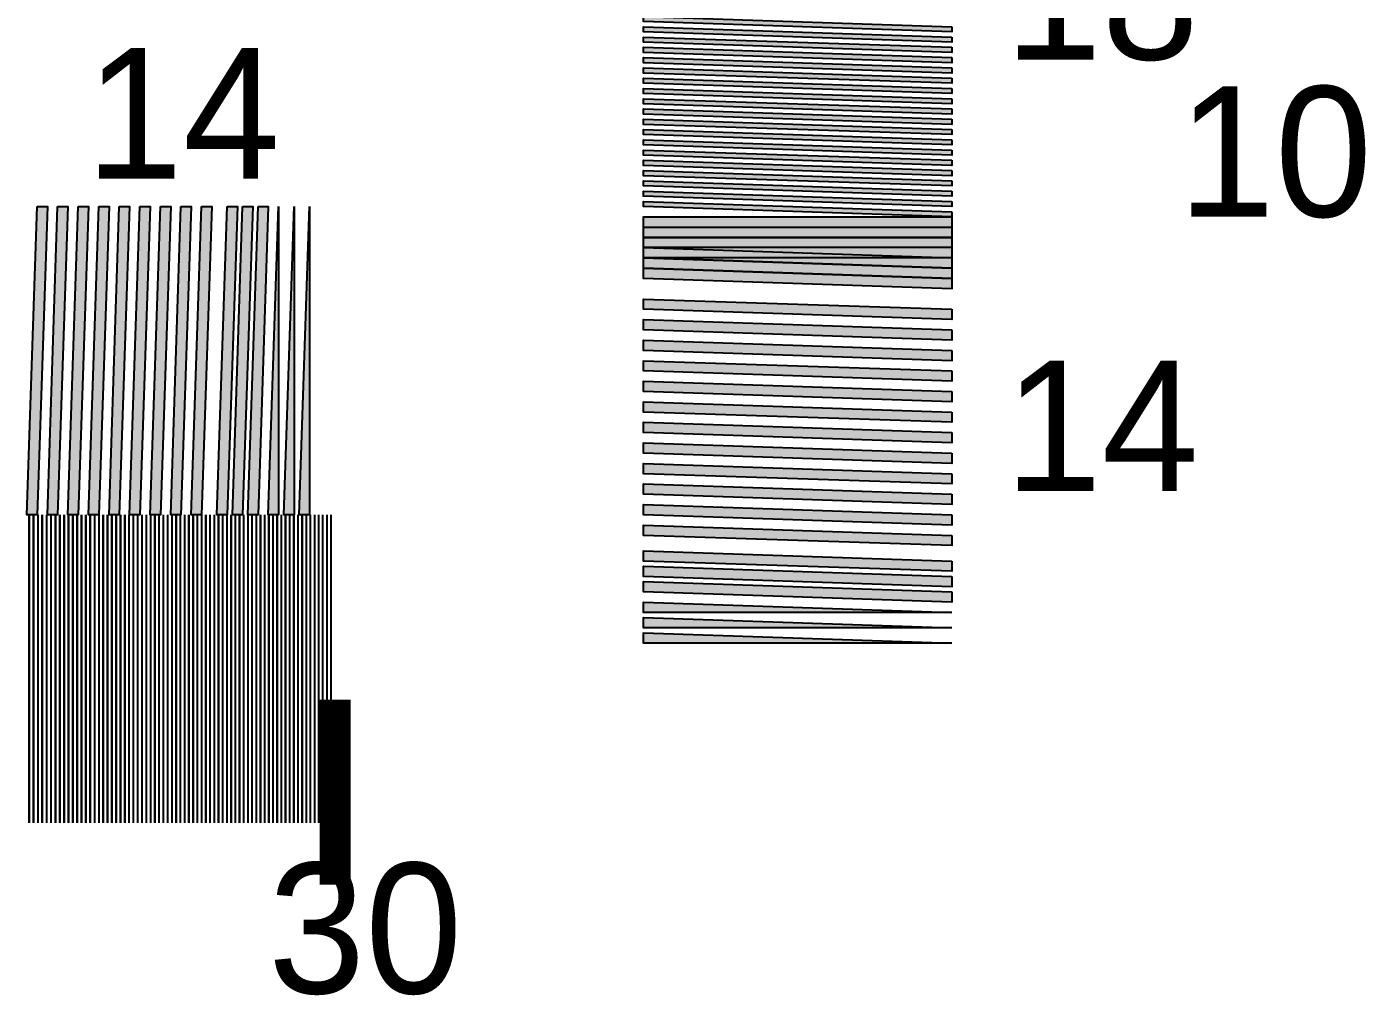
# Model space of a CAD drawing. Header units: millimetres. Extents: x 0 to 1582, y 0 to 984.
# Drawn here: x 1031.1 to 1204.7, y 181.9 to 307.6 of the extents above; entities that cross this region are included whole.
import ezdxf

# ---------------------------------------------------------------- set-up
doc = ezdxf.new("R2010")
doc.units = ezdxf.units.MM
doc.layers.add('LABELS', color=7, linetype='Continuous')
doc.layers.add('PERIPHERY', color=7, linetype='Continuous')

msp = doc.modelspace()

# ---------------------------------------------------------------- hatches: boundary and pattern name
at = {"layer": 'PERIPHERY', "true_color": 0x000000}
h = msp.add_hatch(color=7, dxfattribs=at)
h.dxf.hatch_style = 1
h.paths.add_polyline_path([(1151.12, 307.58), (1151.12, 306.92), (1111.12, 308.25), (1111.12, 308.92), (1151.12, 307.58)])
h = msp.add_hatch(color=7, dxfattribs=at)
h.dxf.hatch_style = 1
h.paths.add_polyline_path([(1151.12, 306.25), (1151.12, 305.58), (1111.12, 306.92), (1111.12, 307.58), (1151.12, 306.25)])
h = msp.add_hatch(color=7, dxfattribs=at)
h.dxf.hatch_style = 1
h.paths.add_polyline_path([(1151.12, 304.92), (1151.12, 304.25), (1111.12, 305.58), (1111.12, 306.25), (1151.12, 304.92)])
h = msp.add_hatch(color=7, dxfattribs=at)
h.dxf.hatch_style = 1
h.paths.add_polyline_path([(1151.12, 303.58), (1151.12, 302.92), (1111.12, 304.25), (1111.12, 304.92), (1151.12, 303.58)])
h = msp.add_hatch(color=7, dxfattribs=at)
h.dxf.hatch_style = 1
h.paths.add_polyline_path([(1151.12, 302.25), (1151.12, 301.58), (1111.12, 302.92), (1111.12, 303.58), (1151.12, 302.25)])
h = msp.add_hatch(color=7, dxfattribs=at)
h.dxf.hatch_style = 1
h.paths.add_polyline_path([(1151.12, 300.92), (1151.12, 300.25), (1111.12, 301.58), (1111.12, 302.25), (1151.12, 300.92)])
h = msp.add_hatch(color=7, dxfattribs=at)
h.dxf.hatch_style = 1
h.paths.add_polyline_path([(1151.12, 299.58), (1151.12, 298.92), (1111.12, 300.25), (1111.12, 300.92), (1151.12, 299.58)])
h = msp.add_hatch(color=7, dxfattribs=at)
h.dxf.hatch_style = 1
h.paths.add_polyline_path([(1151.12, 298.25), (1151.12, 297.58), (1111.12, 298.92), (1111.12, 299.58), (1151.12, 298.25)])
h = msp.add_hatch(color=7, dxfattribs=at)
h.dxf.hatch_style = 1
h.paths.add_polyline_path([(1151.12, 296.92), (1151.12, 296.25), (1111.12, 297.58), (1111.12, 298.25), (1151.12, 296.92)])
h = msp.add_hatch(color=7, dxfattribs=at)
h.dxf.hatch_style = 1
h.paths.add_polyline_path([(1151.12, 295.58), (1151.12, 294.92), (1111.12, 296.25), (1111.12, 296.92), (1151.12, 295.58)])
h = msp.add_hatch(color=7, dxfattribs=at)
h.dxf.hatch_style = 1
h.paths.add_polyline_path([(1151.12, 294.25), (1151.12, 293.58), (1111.12, 294.92), (1111.12, 295.58), (1151.12, 294.25)])
h = msp.add_hatch(color=7, dxfattribs=at)
h.dxf.hatch_style = 1
h.paths.add_polyline_path([(1151.12, 292.92), (1151.12, 292.25), (1111.12, 293.58), (1111.12, 294.25), (1151.12, 292.92)])
h = msp.add_hatch(color=7, dxfattribs=at)
h.dxf.hatch_style = 1
h.paths.add_polyline_path([(1151.12, 291.58), (1151.12, 290.92), (1111.12, 292.25), (1111.12, 292.92), (1151.12, 291.58)])
h = msp.add_hatch(color=7, dxfattribs=at)
h.dxf.hatch_style = 1
h.paths.add_polyline_path([(1151.12, 290.25), (1151.12, 289.58), (1111.12, 290.92), (1111.12, 291.58), (1151.12, 290.25)])
h = msp.add_hatch(color=7, dxfattribs=at)
h.dxf.hatch_style = 1
h.paths.add_polyline_path([(1151.12, 288.92), (1151.12, 288.25), (1111.12, 289.58), (1111.12, 290.25), (1151.12, 288.92)])
h = msp.add_hatch(color=7, dxfattribs=at)
h.dxf.hatch_style = 1
h.paths.add_polyline_path([(1151.12, 287.58), (1151.12, 286.92), (1111.12, 288.25), (1111.12, 288.92), (1151.12, 287.58)])
h = msp.add_hatch(color=7, dxfattribs=at)
h.dxf.hatch_style = 1
h.paths.add_polyline_path([(1151.12, 286.25), (1151.12, 285.58), (1111.12, 286.92), (1111.12, 287.58), (1151.12, 286.25)])
h = msp.add_hatch(color=7, dxfattribs=at)
h.dxf.hatch_style = 1
h.paths.add_polyline_path([(1151.12, 284.92), (1151.12, 284.25), (1111.12, 285.58), (1111.12, 286.25), (1151.12, 284.92)])
h = msp.add_hatch(color=7, dxfattribs=at)
h.dxf.hatch_style = 1
h.paths.add_polyline_path([(1151.12, 283.58), (1151.12, 282.92), (1111.12, 284.25), (1111.12, 284.92), (1151.12, 283.58)])
h = msp.add_hatch(color=7, dxfattribs=at)
h.dxf.hatch_style = 1
h.paths.add_polyline_path([(1032.45, 284.25), (1033.79, 284.25), (1032.45, 244.25), (1031.12, 244.25), (1032.45, 284.25)])
h = msp.add_hatch(color=7, dxfattribs=at)
h.dxf.hatch_style = 1
h.paths.add_polyline_path([(1035.12, 284.25), (1036.45, 284.25), (1035.12, 244.25), (1033.79, 244.25), (1035.12, 284.25)])
h = msp.add_hatch(color=7, dxfattribs=at)
h.dxf.hatch_style = 1
h.paths.add_polyline_path([(1037.79, 284.25), (1039.12, 284.25), (1037.79, 244.25), (1036.45, 244.25), (1037.79, 284.25)])
h = msp.add_hatch(color=7, dxfattribs=at)
h.dxf.hatch_style = 1
h.paths.add_polyline_path([(1040.45, 284.25), (1041.79, 284.25), (1040.45, 244.25), (1039.12, 244.25), (1040.45, 284.25)])
h = msp.add_hatch(color=7, dxfattribs=at)
h.dxf.hatch_style = 1
h.paths.add_polyline_path([(1043.12, 284.25), (1044.45, 284.25), (1043.12, 244.25), (1041.79, 244.25), (1043.12, 284.25)])
h = msp.add_hatch(color=7, dxfattribs=at)
h.dxf.hatch_style = 1
h.paths.add_polyline_path([(1045.79, 284.25), (1047.12, 284.25), (1045.79, 244.25), (1044.45, 244.25), (1045.79, 284.25)])
h = msp.add_hatch(color=7, dxfattribs=at)
h.dxf.hatch_style = 1
h.paths.add_polyline_path([(1048.45, 284.25), (1049.79, 284.25), (1048.45, 244.25), (1047.12, 244.25), (1048.45, 284.25)])
h = msp.add_hatch(color=7, dxfattribs=at)
h.dxf.hatch_style = 1
h.paths.add_polyline_path([(1051.12, 284.25), (1052.45, 284.25), (1051.12, 244.25), (1049.79, 244.25), (1051.12, 284.25)])
h = msp.add_hatch(color=7, dxfattribs=at)
h.dxf.hatch_style = 1
h.paths.add_polyline_path([(1053.79, 284.25), (1055.12, 284.25), (1053.79, 244.25), (1052.45, 244.25), (1053.79, 284.25)])
h = msp.add_hatch(color=7, dxfattribs=at)
h.dxf.hatch_style = 1
h.paths.add_polyline_path([(1057.12, 284.25), (1058.45, 284.25), (1057.12, 244.25), (1055.79, 244.25), (1057.12, 284.25)])
h = msp.add_hatch(color=7, dxfattribs=at)
h.dxf.hatch_style = 1
h.paths.add_polyline_path([(1059.12, 284.25), (1060.45, 284.25), (1059.12, 244.25), (1057.79, 244.25), (1059.12, 284.25)])
h = msp.add_hatch(color=7, dxfattribs=at)
h.dxf.hatch_style = 1
h.paths.add_polyline_path([(1061.12, 284.25), (1062.45, 284.25), (1061.12, 244.25), (1059.79, 244.25), (1061.12, 284.25)])
h = msp.add_hatch(color=7, dxfattribs=at)
h.dxf.hatch_style = 1
h.paths.add_polyline_path([(1063.79, 284.25), (1063.79, 244.25), (1062.45, 244.25), (1063.79, 284.25)])
h = msp.add_hatch(color=7, dxfattribs=at)
h.dxf.hatch_style = 1
h.paths.add_polyline_path([(1065.79, 284.25), (1065.79, 244.25), (1064.45, 244.25), (1065.79, 284.25)])
h = msp.add_hatch(color=7, dxfattribs=at)
h.dxf.hatch_style = 1
h.paths.add_polyline_path([(1067.79, 284.25), (1067.79, 244.25), (1066.45, 244.25), (1067.79, 284.25)])
h = msp.add_hatch(color=7, dxfattribs=at)
h.dxf.hatch_style = 1
h.paths.add_polyline_path([(1151.12, 282.92), (1151.12, 280.25), (1111.12, 280.25), (1111.12, 282.92), (1151.12, 282.92)])
h = msp.add_hatch(color=7, dxfattribs=at)
h.dxf.hatch_style = 1
h.paths.add_polyline_path([(1151.12, 281.58), (1151.12, 278.92), (1111.12, 278.92), (1111.12, 281.58), (1151.12, 281.58)])
h = msp.add_hatch(color=7, dxfattribs=at)
h.dxf.hatch_style = 1
h.paths.add_polyline_path([(1151.12, 280.25), (1151.12, 277.58), (1111.12, 277.58), (1111.12, 280.25), (1151.12, 280.25)])
h = msp.add_hatch(color=7, dxfattribs=at)
h.dxf.hatch_style = 1
h.paths.add_polyline_path([(1151.12, 277.58), (1151.12, 276.25), (1111.12, 277.58), (1111.12, 278.92), (1151.12, 277.58)])
h = msp.add_hatch(color=7, dxfattribs=at)
h.dxf.hatch_style = 1
h.paths.add_polyline_path([(1151.12, 276.25), (1151.12, 274.92), (1111.12, 276.25), (1111.12, 277.58), (1151.12, 276.25)])
h = msp.add_hatch(color=7, dxfattribs=at)
h.dxf.hatch_style = 1
h.paths.add_polyline_path([(1151.12, 274.92), (1151.12, 273.58), (1111.12, 274.92), (1111.12, 276.25), (1151.12, 274.92)])
h = msp.add_hatch(color=7, dxfattribs=at)
h.dxf.hatch_style = 1
h.paths.add_polyline_path([(1151.12, 270.92), (1151.12, 269.58), (1111.12, 270.92), (1111.12, 272.25), (1151.12, 270.92)])
h = msp.add_hatch(color=7, dxfattribs=at)
h.dxf.hatch_style = 1
h.paths.add_polyline_path([(1151.12, 268.25), (1151.12, 266.92), (1111.12, 268.25), (1111.12, 269.58), (1151.12, 268.25)])
h = msp.add_hatch(color=7, dxfattribs=at)
h.dxf.hatch_style = 1
h.paths.add_polyline_path([(1151.12, 265.58), (1151.12, 264.25), (1111.12, 265.58), (1111.12, 266.92), (1151.12, 265.58)])
h = msp.add_hatch(color=7, dxfattribs=at)
h.dxf.hatch_style = 1
h.paths.add_polyline_path([(1151.12, 262.92), (1151.12, 261.58), (1111.12, 262.92), (1111.12, 264.25), (1151.12, 262.92)])
h = msp.add_hatch(color=7, dxfattribs=at)
h.dxf.hatch_style = 1
h.paths.add_polyline_path([(1151.12, 260.25), (1151.12, 258.92), (1111.12, 260.25), (1111.12, 261.58), (1151.12, 260.25)])
h = msp.add_hatch(color=7, dxfattribs=at)
h.dxf.hatch_style = 1
h.paths.add_polyline_path([(1151.12, 257.58), (1151.12, 256.25), (1111.12, 257.58), (1111.12, 258.92), (1151.12, 257.58)])
h = msp.add_hatch(color=7, dxfattribs=at)
h.dxf.hatch_style = 1
h.paths.add_polyline_path([(1151.12, 254.92), (1151.12, 253.58), (1111.12, 254.92), (1111.12, 256.25), (1151.12, 254.92)])
h = msp.add_hatch(color=7, dxfattribs=at)
h.dxf.hatch_style = 1
h.paths.add_polyline_path([(1151.12, 252.25), (1151.12, 250.92), (1111.12, 252.25), (1111.12, 253.58), (1151.12, 252.25)])
h = msp.add_hatch(color=7, dxfattribs=at)
h.dxf.hatch_style = 1
h.paths.add_polyline_path([(1151.12, 249.58), (1151.12, 248.25), (1111.12, 249.58), (1111.12, 250.92), (1151.12, 249.58)])
h = msp.add_hatch(color=7, dxfattribs=at)
h.dxf.hatch_style = 1
h.paths.add_polyline_path([(1151.12, 246.92), (1151.12, 245.58), (1111.12, 246.92), (1111.12, 248.25), (1151.12, 246.92)])
h = msp.add_hatch(color=7, dxfattribs=at)
h.dxf.hatch_style = 1
h.paths.add_polyline_path([(1151.12, 244.25), (1151.12, 242.92), (1111.12, 244.25), (1111.12, 245.58), (1151.12, 244.25)])
h = msp.add_hatch(color=7, dxfattribs=at)
h.dxf.hatch_style = 1
h.paths.add_polyline_path([(1151.12, 241.58), (1151.12, 240.25), (1111.12, 241.58), (1111.12, 242.92), (1151.12, 241.58)])
h = msp.add_hatch(color=7, dxfattribs=at)
h.dxf.hatch_style = 1
h.paths.add_polyline_path([(1151.12, 238.25), (1151.12, 236.92), (1111.12, 238.25), (1111.12, 239.58), (1151.12, 238.25)])
h = msp.add_hatch(color=7, dxfattribs=at)
h.dxf.hatch_style = 1
h.paths.add_polyline_path([(1151.12, 236.25), (1151.12, 234.92), (1111.12, 236.25), (1111.12, 237.58), (1151.12, 236.25)])
h = msp.add_hatch(color=7, dxfattribs=at)
h.dxf.hatch_style = 1
h.paths.add_polyline_path([(1151.12, 234.25), (1151.12, 232.92), (1111.12, 234.25), (1111.12, 235.58), (1151.12, 234.25)])
h = msp.add_hatch(color=7, dxfattribs=at)
h.dxf.hatch_style = 1
h.paths.add_polyline_path([(1151.12, 231.58), (1111.12, 231.58), (1111.12, 232.92), (1151.12, 231.58)])
h = msp.add_hatch(color=7, dxfattribs=at)
h.dxf.hatch_style = 1
h.paths.add_polyline_path([(1151.12, 229.58), (1111.12, 229.58), (1111.12, 230.92), (1151.12, 229.58)])
h = msp.add_hatch(color=7, dxfattribs=at)
h.dxf.hatch_style = 1
h.paths.add_polyline_path([(1151.12, 227.58), (1111.12, 227.58), (1111.12, 228.92), (1151.12, 227.58)])

# ---------------------------------------------------------------- linework, layer by layer
at = {"layer": 'PERIPHERY', "color": 250}
for points in [[(1151.12, 307.58), (1151.12, 306.92), (1111.12, 308.25), (1111.12, 308.92), (1151.12, 307.58)], [(1151.12, 306.25), (1151.12, 305.58), (1111.12, 306.92), (1111.12, 307.58), (1151.12, 306.25)], [(1151.12, 304.92), (1151.12, 304.25), (1111.12, 305.58), (1111.12, 306.25), (1151.12, 304.92)], [(1151.12, 303.58), (1151.12, 302.92), (1111.12, 304.25), (1111.12, 304.92), (1151.12, 303.58)], [(1151.12, 302.25), (1151.12, 301.58), (1111.12, 302.92), (1111.12, 303.58), (1151.12, 302.25)], [(1151.12, 300.92), (1151.12, 300.25), (1111.12, 301.58), (1111.12, 302.25), (1151.12, 300.92)], [(1151.12, 299.58), (1151.12, 298.92), (1111.12, 300.25), (1111.12, 300.92), (1151.12, 299.58)], [(1151.12, 298.25), (1151.12, 297.58), (1111.12, 298.92), (1111.12, 299.58), (1151.12, 298.25)], [(1151.12, 296.92), (1151.12, 296.25), (1111.12, 297.58), (1111.12, 298.25), (1151.12, 296.92)], [(1151.12, 295.58), (1151.12, 294.92), (1111.12, 296.25), (1111.12, 296.92), (1151.12, 295.58)], [(1151.12, 294.25), (1151.12, 293.58), (1111.12, 294.92), (1111.12, 295.58), (1151.12, 294.25)], [(1151.12, 292.92), (1151.12, 292.25), (1111.12, 293.58), (1111.12, 294.25), (1151.12, 292.92)], [(1151.12, 291.58), (1151.12, 290.92), (1111.12, 292.25), (1111.12, 292.92), (1151.12, 291.58)], [(1151.12, 290.25), (1151.12, 289.58), (1111.12, 290.92), (1111.12, 291.58), (1151.12, 290.25)], [(1151.12, 288.92), (1151.12, 288.25), (1111.12, 289.58), (1111.12, 290.25), (1151.12, 288.92)], [(1151.12, 287.58), (1151.12, 286.92), (1111.12, 288.25), (1111.12, 288.92), (1151.12, 287.58)], [(1151.12, 286.25), (1151.12, 285.58), (1111.12, 286.92), (1111.12, 287.58), (1151.12, 286.25)], [(1151.12, 284.92), (1151.12, 284.25), (1111.12, 285.58), (1111.12, 286.25), (1151.12, 284.92)], [(1151.12, 283.58), (1151.12, 282.92), (1111.12, 284.25), (1111.12, 284.92), (1151.12, 283.58)], [(1032.45, 284.25), (1033.79, 284.25), (1032.45, 244.25), (1031.12, 244.25), (1032.45, 284.25)], [(1035.12, 284.25), (1036.45, 284.25), (1035.12, 244.25), (1033.79, 244.25), (1035.12, 284.25)], [(1037.79, 284.25), (1039.12, 284.25), (1037.79, 244.25), (1036.45, 244.25), (1037.79, 284.25)], [(1040.45, 284.25), (1041.79, 284.25), (1040.45, 244.25), (1039.12, 244.25), (1040.45, 284.25)], [(1043.12, 284.25), (1044.45, 284.25), (1043.12, 244.25), (1041.79, 244.25), (1043.12, 284.25)], [(1045.79, 284.25), (1047.12, 284.25), (1045.79, 244.25), (1044.45, 244.25), (1045.79, 284.25)], [(1048.45, 284.25), (1049.79, 284.25), (1048.45, 244.25), (1047.12, 244.25), (1048.45, 284.25)], [(1051.12, 284.25), (1052.45, 284.25), (1051.12, 244.25), (1049.79, 244.25), (1051.12, 284.25)], [(1053.79, 284.25), (1055.12, 284.25), (1053.79, 244.25), (1052.45, 244.25), (1053.79, 284.25)], [(1057.12, 284.25), (1058.45, 284.25), (1057.12, 244.25), (1055.79, 244.25), (1057.12, 284.25)], [(1059.12, 284.25), (1060.45, 284.25), (1059.12, 244.25), (1057.79, 244.25), (1059.12, 284.25)], [(1061.12, 284.25), (1062.45, 284.25), (1061.12, 244.25), (1059.79, 244.25), (1061.12, 284.25)], [(1063.79, 284.25), (1063.79, 244.25), (1062.45, 244.25), (1063.79, 284.25)], [(1065.79, 284.25), (1065.79, 244.25), (1064.45, 244.25), (1065.79, 284.25)], [(1067.79, 284.25), (1067.79, 244.25), (1066.45, 244.25), (1067.79, 284.25)], [(1151.12, 282.92), (1151.12, 280.25), (1111.12, 280.25), (1111.12, 282.92), (1151.12, 282.92)], [(1151.12, 281.58), (1151.12, 278.92), (1111.12, 278.92), (1111.12, 281.58), (1151.12, 281.58)], [(1151.12, 280.25), (1151.12, 277.58), (1111.12, 277.58), (1111.12, 280.25), (1151.12, 280.25)], [(1151.12, 277.58), (1151.12, 276.25), (1111.12, 277.58), (1111.12, 278.92), (1151.12, 277.58)], [(1151.12, 276.25), (1151.12, 274.92), (1111.12, 276.25), (1111.12, 277.58), (1151.12, 276.25)], [(1151.12, 274.92), (1151.12, 273.58), (1111.12, 274.92), (1111.12, 276.25), (1151.12, 274.92)], [(1151.12, 270.92), (1151.12, 269.58), (1111.12, 270.92), (1111.12, 272.25), (1151.12, 270.92)], [(1151.12, 268.25), (1151.12, 266.92), (1111.12, 268.25), (1111.12, 269.58), (1151.12, 268.25)], [(1151.12, 265.58), (1151.12, 264.25), (1111.12, 265.58), (1111.12, 266.92), (1151.12, 265.58)], [(1151.12, 262.92), (1151.12, 261.58), (1111.12, 262.92), (1111.12, 264.25), (1151.12, 262.92)], [(1151.12, 260.25), (1151.12, 258.92), (1111.12, 260.25), (1111.12, 261.58), (1151.12, 260.25)], [(1151.12, 257.58), (1151.12, 256.25), (1111.12, 257.58), (1111.12, 258.92), (1151.12, 257.58)], [(1151.12, 254.92), (1151.12, 253.58), (1111.12, 254.92), (1111.12, 256.25), (1151.12, 254.92)], [(1151.12, 252.25), (1151.12, 250.92), (1111.12, 252.25), (1111.12, 253.58), (1151.12, 252.25)], [(1151.12, 249.58), (1151.12, 248.25), (1111.12, 249.58), (1111.12, 250.92), (1151.12, 249.58)], [(1151.12, 246.92), (1151.12, 245.58), (1111.12, 246.92), (1111.12, 248.25), (1151.12, 246.92)], [(1151.12, 244.25), (1151.12, 242.92), (1111.12, 244.25), (1111.12, 245.58), (1151.12, 244.25)], [(1151.12, 241.58), (1151.12, 240.25), (1111.12, 241.58), (1111.12, 242.92), (1151.12, 241.58)], [(1151.12, 238.25), (1151.12, 236.92), (1111.12, 238.25), (1111.12, 239.58), (1151.12, 238.25)], [(1151.12, 236.25), (1151.12, 234.92), (1111.12, 236.25), (1111.12, 237.58), (1151.12, 236.25)], [(1151.12, 234.25), (1151.12, 232.92), (1111.12, 234.25), (1111.12, 235.58), (1151.12, 234.25)], [(1151.12, 231.58), (1111.12, 231.58), (1111.12, 232.92), (1151.12, 231.58)], [(1151.12, 229.58), (1111.12, 229.58), (1111.12, 230.92), (1151.12, 229.58)], [(1151.12, 227.58), (1111.12, 227.58), (1111.12, 228.92), (1151.12, 227.58)]]:
    msp.add_lwpolyline(points, close=True, dxfattribs=at)
at = {"layer": 'PERIPHERY', "color": 250, "lineweight": 35}
for points, const_width in [([(1031.43, 244.25), (1031.43, 204.25)], 0.285), ([(1032, 244.25), (1032, 204.25)], 0.285), ([(1032.57, 244.25), (1032.57, 204.25)], 0.285), ([(1033.13, 244.25), (1033.13, 204.25)], 0.284), ([(1033.7, 244.25), (1033.7, 204.25)], 0.284), ([(1034.27, 244.25), (1034.27, 204.25)], 0.284), ([(1034.84, 244.25), (1034.84, 204.25)], 0.283), ([(1035.41, 244.25), (1035.41, 204.25)], 0.283), ([(1035.97, 244.25), (1035.97, 204.25)], 0.283), ([(1036.54, 244.25), (1036.54, 204.25)], 0.282), ([(1037.1, 244.25), (1037.1, 204.25)], 0.282), ([(1037.66, 244.25), (1037.66, 204.25)], 0.282), ([(1038.23, 244.25), (1038.23, 204.25)], 0.281), ([(1038.79, 244.25), (1038.79, 204.25)], 0.281), ([(1039.35, 244.25), (1039.35, 204.25)], 0.281), ([(1039.92, 244.25), (1039.92, 204.25)], 0.281), ([(1040.48, 244.25), (1040.48, 204.25)], 0.281), ([(1041.04, 244.25), (1041.04, 204.25)], 0.281), ([(1041.6, 244.25), (1041.6, 204.25)], 0.28), ([(1042.16, 244.25), (1042.16, 204.25)], 0.28), ([(1042.72, 244.25), (1042.72, 204.25)], 0.28), ([(1043.28, 244.25), (1043.28, 204.25)], 0.279), ([(1043.84, 244.25), (1043.84, 204.25)], 0.279), ([(1044.39, 244.25), (1044.39, 204.25)], 0.279), ([(1044.95, 244.25), (1044.95, 204.25)], 0.278), ([(1045.51, 244.25), (1045.51, 204.25)], 0.278), ([(1046.07, 244.25), (1046.07, 204.25)], 0.278), ([(1046.62, 244.25), (1046.62, 204.25)], 0.278), ([(1047.18, 244.25), (1047.18, 204.25)], 0.278), ([(1047.73, 244.25), (1047.73, 204.25)], 0.278), ([(1048.28, 244.25), (1048.28, 204.25)], 0.277), ([(1048.84, 244.25), (1048.84, 204.25)], 0.277), ([(1049.39, 244.25), (1049.39, 204.25)], 0.277), ([(1049.95, 244.25), (1049.95, 204.25)], 0.276), ([(1050.5, 244.25), (1050.5, 204.25)], 0.276), ([(1051.05, 244.25), (1051.05, 204.25)], 0.276), ([(1051.6, 244.25), (1051.6, 204.25)], 0.275), ([(1052.15, 244.25), (1052.15, 204.25)], 0.275), ([(1052.7, 244.25), (1052.7, 204.25)], 0.275), ([(1053.25, 244.25), (1053.25, 204.25)], 0.275), ([(1053.8, 244.25), (1053.8, 204.25)], 0.275), ([(1054.35, 244.25), (1054.35, 204.25)], 0.275), ([(1054.9, 244.25), (1054.9, 204.25)], 0.274), ([(1055.44, 244.25), (1055.44, 204.25)], 0.274), ([(1055.99, 244.25), (1055.99, 204.25)], 0.274), ([(1056.54, 244.25), (1056.54, 204.25)], 0.273), ([(1057.08, 244.25), (1057.08, 204.25)], 0.273), ([(1057.63, 244.25), (1057.63, 204.25)], 0.273), ([(1058.18, 244.25), (1058.18, 204.25)], 0.272), ([(1058.72, 244.25), (1058.72, 204.25)], 0.272), ([(1059.27, 244.25), (1059.27, 204.25)], 0.272), ([(1059.81, 244.25), (1059.81, 204.25)], 0.272), ([(1060.35, 244.25), (1060.35, 204.25)], 0.272), ([(1060.9, 244.25), (1060.9, 204.25)], 0.272), ([(1061.44, 244.25), (1061.44, 204.25)], 0.271), ([(1061.98, 244.25), (1061.98, 204.25)], 0.271), ([(1062.52, 244.25), (1062.52, 204.25)], 0.271), ([(1063.06, 244.25), (1063.06, 204.25)], 0.27), ([(1063.6, 244.25), (1063.6, 204.25)], 0.27), ([(1064.14, 244.25), (1064.14, 204.25)], 0.27), ([(1064.68, 244.25), (1064.68, 204.25)], 0.269), ([(1065.22, 244.25), (1065.22, 204.25)], 0.269), ([(1065.76, 244.25), (1065.76, 204.25)], 0.269), ([(1066.3, 244.25), (1066.3, 204.25)], 0.269), ([(1066.84, 244.25), (1066.84, 204.25)], 0.269), ([(1067.37, 244.25), (1067.37, 204.25)], 0.269), ([(1067.91, 244.25), (1067.91, 204.25)], 0.268), ([(1068.45, 244.25), (1068.45, 204.25)], 0.268), ([(1068.98, 244.25), (1068.98, 204.25)], 0.268), ([(1069.52, 244.25), (1069.52, 204.25)], 0.267), ([(1070.05, 244.25), (1070.05, 204.25)], 0.267), ([(1070.59, 244.25), (1070.59, 204.25)], 0.267), ([(1071.12, 220.25), (1071.12, 196.25)], 4)]:
    msp.add_lwpolyline(points, dxfattribs=dict(at, const_width=const_width))
at = {"layer": 'PERIPHERY', "color": 250, "true_color": 0x000000}
for points in [[(1111.12, 308.25), (1151.12, 306.92), (1151.12, 307.58)], [(1151.12, 306.25), (1111.12, 307.58), (1111.12, 306.92)], [(1111.12, 306.92), (1151.12, 305.58), (1151.12, 306.25)], [(1151.12, 304.92), (1111.12, 306.25), (1111.12, 305.58)], [(1111.12, 305.58), (1151.12, 304.25), (1151.12, 304.92)], [(1151.12, 303.58), (1111.12, 304.92), (1111.12, 304.25)], [(1111.12, 304.25), (1151.12, 302.92), (1151.12, 303.58)], [(1151.12, 302.25), (1111.12, 303.58), (1111.12, 302.92)], [(1111.12, 302.92), (1151.12, 301.58), (1151.12, 302.25)], [(1151.12, 300.92), (1111.12, 302.25), (1111.12, 301.58)], [(1111.12, 301.58), (1151.12, 300.25), (1151.12, 300.92)], [(1151.12, 299.58), (1111.12, 300.92), (1111.12, 300.25)], [(1111.12, 300.25), (1151.12, 298.92), (1151.12, 299.58)], [(1151.12, 298.25), (1111.12, 299.58), (1111.12, 298.92)], [(1111.12, 298.92), (1151.12, 297.58), (1151.12, 298.25)], [(1151.12, 296.92), (1111.12, 298.25), (1111.12, 297.58)], [(1111.12, 297.58), (1151.12, 296.25), (1151.12, 296.92)], [(1151.12, 295.58), (1111.12, 296.92), (1111.12, 296.25)], [(1111.12, 296.25), (1151.12, 294.92), (1151.12, 295.58)], [(1151.12, 294.25), (1111.12, 295.58), (1111.12, 294.92)], [(1111.12, 294.92), (1151.12, 293.58), (1151.12, 294.25)], [(1151.12, 292.92), (1111.12, 294.25), (1111.12, 293.58)], [(1111.12, 293.58), (1151.12, 292.25), (1151.12, 292.92)], [(1151.12, 291.58), (1111.12, 292.92), (1111.12, 292.25)], [(1111.12, 292.25), (1151.12, 290.92), (1151.12, 291.58)], [(1151.12, 290.25), (1111.12, 291.58), (1111.12, 290.92)], [(1111.12, 290.92), (1151.12, 289.58), (1151.12, 290.25)], [(1151.12, 288.92), (1111.12, 290.25), (1111.12, 289.58)], [(1111.12, 289.58), (1151.12, 288.25), (1151.12, 288.92)], [(1151.12, 287.58), (1111.12, 288.92), (1111.12, 288.25)], [(1111.12, 288.25), (1151.12, 286.92), (1151.12, 287.58)], [(1151.12, 286.25), (1111.12, 287.58), (1111.12, 286.92)], [(1111.12, 286.92), (1151.12, 285.58), (1151.12, 286.25)], [(1151.12, 284.92), (1111.12, 286.25), (1111.12, 285.58)], [(1111.12, 285.58), (1151.12, 284.25), (1151.12, 284.92)], [(1151.12, 283.58), (1111.12, 284.92), (1111.12, 284.25)], [(1032.45, 284.25), (1031.12, 244.25), (1032.45, 244.25)], [(1032.45, 244.25), (1033.79, 284.25), (1032.45, 284.25)], [(1035.12, 284.25), (1033.79, 244.25), (1035.12, 244.25)], [(1035.12, 244.25), (1036.45, 284.25), (1035.12, 284.25)], [(1037.79, 284.25), (1036.45, 244.25), (1037.79, 244.25)], [(1037.79, 244.25), (1039.12, 284.25), (1037.79, 284.25)], [(1040.45, 284.25), (1039.12, 244.25), (1040.45, 244.25)], [(1040.45, 244.25), (1041.79, 284.25), (1040.45, 284.25)], [(1043.12, 284.25), (1041.79, 244.25), (1043.12, 244.25)], [(1043.12, 244.25), (1044.45, 284.25), (1043.12, 284.25)], [(1045.79, 284.25), (1044.45, 244.25), (1045.79, 244.25)], [(1045.79, 244.25), (1047.12, 284.25), (1045.79, 284.25)], [(1048.45, 284.25), (1047.12, 244.25), (1048.45, 244.25)], [(1048.45, 244.25), (1049.79, 284.25), (1048.45, 284.25)], [(1051.12, 284.25), (1049.79, 244.25), (1051.12, 244.25)], [(1051.12, 244.25), (1052.45, 284.25), (1051.12, 284.25)], [(1053.79, 284.25), (1052.45, 244.25), (1053.79, 244.25)], [(1053.79, 244.25), (1055.12, 284.25), (1053.79, 284.25)], [(1057.12, 284.25), (1055.79, 244.25), (1057.12, 244.25)], [(1057.12, 244.25), (1058.45, 284.25), (1057.12, 284.25)], [(1059.12, 284.25), (1057.79, 244.25), (1059.12, 244.25)], [(1059.12, 244.25), (1060.45, 284.25), (1059.12, 284.25)], [(1061.12, 284.25), (1059.79, 244.25), (1061.12, 244.25)], [(1061.12, 244.25), (1062.45, 284.25), (1061.12, 284.25)], [(1062.45, 244.25), (1063.79, 244.25), (1063.79, 284.25)], [(1064.45, 244.25), (1065.79, 244.25), (1065.79, 284.25)], [(1066.45, 244.25), (1067.79, 244.25), (1067.79, 284.25)], [(1111.12, 284.25), (1151.12, 282.92), (1151.12, 283.58)], [(1151.12, 282.92), (1111.12, 282.92), (1111.12, 280.25)], [(1111.12, 280.25), (1151.12, 280.25), (1151.12, 282.92)], [(1151.12, 281.58), (1111.12, 281.58), (1111.12, 278.92)], [(1111.12, 278.92), (1151.12, 278.92), (1151.12, 281.58)], [(1151.12, 280.25), (1111.12, 280.25), (1111.12, 277.58)], [(1111.12, 277.58), (1151.12, 277.58), (1151.12, 280.25)], [(1151.12, 277.58), (1111.12, 278.92), (1111.12, 277.58)], [(1111.12, 277.58), (1151.12, 276.25), (1151.12, 277.58)], [(1151.12, 276.25), (1111.12, 277.58), (1111.12, 276.25)], [(1111.12, 276.25), (1151.12, 274.92), (1151.12, 276.25)], [(1151.12, 274.92), (1111.12, 276.25), (1111.12, 274.92)], [(1111.12, 274.92), (1151.12, 273.58), (1151.12, 274.92)], [(1151.12, 270.92), (1111.12, 272.25), (1111.12, 270.92)], [(1111.12, 270.92), (1151.12, 269.58), (1151.12, 270.92)], [(1151.12, 268.25), (1111.12, 269.58), (1111.12, 268.25)], [(1111.12, 268.25), (1151.12, 266.92), (1151.12, 268.25)], [(1151.12, 265.58), (1111.12, 266.92), (1111.12, 265.58)], [(1111.12, 265.58), (1151.12, 264.25), (1151.12, 265.58)], [(1151.12, 262.92), (1111.12, 264.25), (1111.12, 262.92)], [(1111.12, 262.92), (1151.12, 261.58), (1151.12, 262.92)], [(1151.12, 260.25), (1111.12, 261.58), (1111.12, 260.25)], [(1111.12, 260.25), (1151.12, 258.92), (1151.12, 260.25)], [(1151.12, 257.58), (1111.12, 258.92), (1111.12, 257.58)], [(1111.12, 257.58), (1151.12, 256.25), (1151.12, 257.58)], [(1151.12, 254.92), (1111.12, 256.25), (1111.12, 254.92)], [(1111.12, 254.92), (1151.12, 253.58), (1151.12, 254.92)], [(1151.12, 252.25), (1111.12, 253.58), (1111.12, 252.25)], [(1111.12, 252.25), (1151.12, 250.92), (1151.12, 252.25)], [(1151.12, 249.58), (1111.12, 250.92), (1111.12, 249.58)], [(1111.12, 249.58), (1151.12, 248.25), (1151.12, 249.58)], [(1151.12, 246.92), (1111.12, 248.25), (1111.12, 246.92)], [(1111.12, 246.92), (1151.12, 245.58), (1151.12, 246.92)], [(1151.12, 244.25), (1111.12, 245.58), (1111.12, 244.25)], [(1111.12, 244.25), (1151.12, 242.92), (1151.12, 244.25)], [(1151.12, 241.58), (1111.12, 242.92), (1111.12, 241.58)], [(1111.12, 241.58), (1151.12, 240.25), (1151.12, 241.58)], [(1151.12, 238.25), (1111.12, 239.58), (1111.12, 238.25)], [(1111.12, 238.25), (1151.12, 236.92), (1151.12, 238.25)], [(1151.12, 236.25), (1111.12, 237.58), (1111.12, 236.25)], [(1111.12, 236.25), (1151.12, 234.92), (1151.12, 236.25)], [(1151.12, 234.25), (1111.12, 235.58), (1111.12, 234.25)], [(1111.12, 234.25), (1151.12, 232.92), (1151.12, 234.25)], [(1111.12, 232.92), (1111.12, 231.58), (1151.12, 231.58)], [(1111.12, 230.92), (1111.12, 229.58), (1151.12, 229.58)], [(1111.12, 228.92), (1111.12, 227.58), (1151.12, 227.58)]]:
    msp.add_solid(points, dxfattribs=at)

# ---------------------------------------------------------------- texts
at = {"layer": 'LABELS', "color": 250}
for s, p in [('18', (1157.97, 303.33)), ('14', (1038.78, 287.89)), ('10', (1180.44, 282.93)), ('14', (1157.97, 247.33)), ('30', (1062.43, 182.14))]:
    msp.add_text(s, height=16.933, dxfattribs=at).set_placement(p)

doc.saveas('drawing.dxf')
